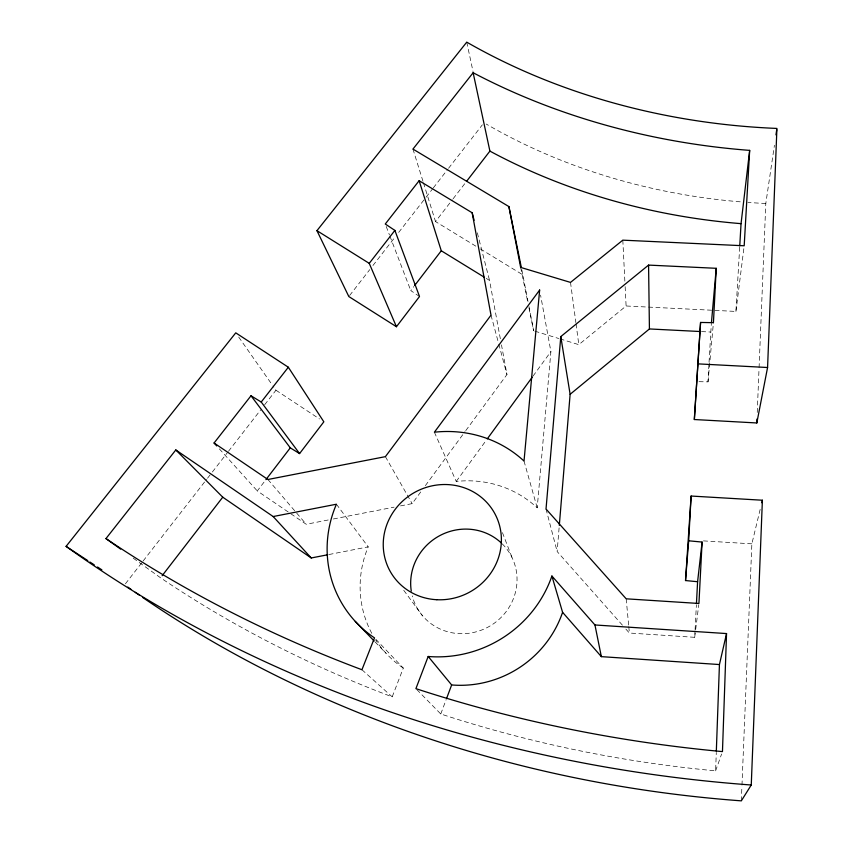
<?xml version="1.0" encoding="UTF-8"?>
<svg xmlns="http://www.w3.org/2000/svg" width="843" height="843" viewBox="0 0 843 843"><rect width="100%" height="100%" fill="white"/><g stroke="black" fill="none" stroke-linecap="round" stroke-linejoin="round"><path stroke-width="0.63" stroke-dasharray="4.21 3.16" d="M416.821 689.585L440.773 713.979A1054.098 858.227 0.5 0 0 715.623 770.85L716.287 752.472M741.324 800.85L741.914 786.424M741.977 785.118L751.861 543.84L760.881 506.453M757.246 412.448L759.016 369.076M759.069 367.759L765.802 203.469L774.432 145.249M625.896 629.099L629.373 633.03L694.695 637.319L695.032 630.849M695.096 629.563L696.381 604.989M698.995 381.689L708.015 381.868L708.974 363.512M709.047 362.205L711.302 324.239M715.012 310.393L735.928 311.425L739.68 247.231M622.419 625.169L557.149 551.533L559.204 526.643M434.387 432.206L456.242 481.437A105.122 101.065 -32.5 0 1 537.212 507.855L550.9 351.594L540.584 295.155M708.015 381.868L713.431 322.679M694.695 637.319L695.507 630.806M695.675 629.5L698.763 604.768M735.928 311.425L744.19 245.777M715.623 770.85L721.608 754M440.773 713.979L446.21 699.469M133.257 558.182L160.549 577.782A1054.098 858.227 0.5 0 0 392.206 696.866L403.302 668.088L374.492 637.877M456.242 481.437L485.726 440.994M533.05 376.073L550.9 351.594M400.53 505.895L412.153 503.629L421.479 490.932M425.367 485.642L464.999 431.669M465.779 430.615L506.959 374.534L501.48 344.892M328.201 519.983L306.241 524.272L257.284 490.921L265.145 480.668M419.519 296.504L410.773 290.582L413.902 286.504M475.821 246.156L435.515 221.572L452.312 199.812M453.113 198.769L465.905 182.193M125.438 583.767L142.341 562.039M143.141 560.995L206.735 479.235M207.547 478.202L211.572 473.028M212.373 471.985L227.663 452.322M228.474 451.29L260.666 409.888M264.691 404.714L275.967 390.225L272.984 385.968M349.624 295.503L369.74 269.644M372.954 265.503L395.483 236.546M398.697 232.405L425.251 198.263M426.052 197.23L432.491 188.958M433.291 187.926L447.77 169.306M448.581 168.263L482.365 124.817M559.994 338.875L578.814 344.661L626.107 305.988L713.705 310.319M333.364 518.982L394.071 507.149M328.97 554.515L368.222 546.865A105.122 101.065 -32.5 0 0 372.564 634.737M701.502 331.584L710.617 332.047M703.452 540.89L751.861 543.84M534.905 331.173L558.74 338.496M480.299 248.885L522.839 274.839L528.003 301.541M486.263 278.422L489.551 280.445L500.521 339.74M275.967 390.225L319.486 418.95M361.942 669.742L392.206 696.866M375.093 641.945L385.915 653.167M219.359 448.876L257.284 490.921M267.926 479.498L306.241 524.272M336.42 504.219L368.222 546.865M403.755 590.311L422.354 615.548M238.727 337.095L272.236 384.914M385.409 456.643L412.153 503.629M502.439 532.628L512.112 557.708M386.199 226.44L389.445 234.912M389.909 236.114L410.773 290.582M412.954 149.085L423.07 181.572M423.46 182.826L435.515 221.572M524.019 461.058L537.212 507.855M491.005 315.166L498.476 342.953M498.814 344.218L506.959 374.534M546.022 509.035L557.149 551.533M477.328 232.826L489.551 280.445M466.748 42.15L473.039 71.571M520.647 267.4L527.929 302.89M528.972 307.969L533.651 330.783L528.982 306.62M521.785 269.686L522.839 274.839M570.511 282.405L575.874 322.616M576.043 323.912L578.814 344.661M626.191 598.815L628.667 625.422M628.783 626.686L629.373 633.03M622.819 240.16L624.874 281.467M625.137 286.631L626.107 305.988M403.302 668.088A105.122 101.065 -32.5 0 1 375.83 640.153M502.207 543.83A53.783 51.708 -32.4 0 1 489.614 626.233A53.783 51.708 -32.4 0 1 412.259 595.917M765.802 203.469A528.087 422.891 -0.5 0 1 747.91 202.436M740.27 201.835A528.087 422.891 -0.5 0 1 486.211 124.047"/><path stroke-width="1.26" d="M726.54 633.567L722.462 751.598A1155.795 917.901 0.2 0 1 415.905 688.647L428.181 656.476A116.808 111.308 -29.8 0 0 551.902 576.022L594.947 624.969L601.354 656.644L719.437 664.547L726.54 633.567L594.947 624.969M716.329 751.166L719.437 664.547M142.752 597.508A1077.407 878.037 0.5 0 0 741.324 800.85L751.261 785.002L762.388 500.226L691.112 496.042L685.528 580.553L697.593 581.723L696.444 603.704M691.112 496.042L688.668 540.795L702.103 542.07L698.931 603.472L626.191 598.815L546.022 509.035L560.795 336.589L648.573 265.092L716.234 268.306L713.431 322.679L700.575 322.447L694.337 419.529L756.814 422.965L767.573 367.506L776.919 128.431A576.907 449.171 -0.8 0 1 466.748 42.15L316.947 230.666L348.823 296.546L396.442 326.726L419.519 296.504L394.882 230.413L385.272 224.017L419.129 180.718L472.175 212.784L474.114 220.297M756.814 422.965L756.972 419.024M694.337 419.529L700.575 322.447M749.669 150.381L744.19 245.777L622.819 240.16L570.511 282.405L520.647 267.4L508.909 206.588L412.954 149.085L473.134 72.73A601.006 468.202 -0.7 0 0 749.669 150.381L741.05 223.648L739.754 245.924M685.528 580.553L688.668 540.795M559.309 525.326L570.121 394.303L560.795 336.589M711.418 322.943L716.234 268.306M697.593 581.723L702.103 542.07M775.96 134.901L776.73 129.727M761.787 502.713L762.388 500.226M446.664 698.257L451.648 684.948A105.122 101.065 -32.5 0 0 562.587 612.313L551.902 576.022M487.275 438.866L532.281 377.137M216.714 445.936L214.069 443.007L251.003 395.767L290.287 447.854L299.581 453.587L323.838 421.816L288.327 367.232L235.755 332.848L66.081 546.369L87.767 560.606M265.924 479.635L290.287 447.854M414.682 285.482L441.279 250.771L419.129 180.718M162.141 575.716L222.752 497.191L175.808 449.951L105.955 538.582L120.654 549.13M466.706 181.161L489.899 151.108L473.134 72.73M299.581 453.587L261.225 402.027L288.327 367.232M396.442 326.726L369.234 263.353L394.882 230.413M570.121 394.303L649.426 328.949L700.206 331.52M175.808 449.951L273.164 516.538L336.42 504.219A116.808 111.308 -29.8 0 0 374.492 637.877L361.942 669.742A1155.795 917.901 0.2 0 1 105.955 538.582M222.752 497.191L311.246 557.971L327.706 554.768M698.32 363.891L767.573 367.506M251.003 395.767L261.225 402.027M441.279 250.771L484.061 277.073M316.947 230.666L369.234 263.353M89.938 562.028L94.268 564.873M97.525 567.012L101.866 569.857M214.069 443.007L267.926 479.498L385.409 456.643L491.005 315.166L472.175 212.784M355.261 621.386L374.187 641.017M273.164 516.538L311.246 557.971M562.587 612.313L601.354 656.644M428.181 656.476L451.648 684.948M508.909 206.588L521.259 267.105M648.573 265.092L649.426 328.949M741.05 223.648A550.089 440.731 -0.4 0 1 489.899 151.108M411.268 591.08A53.783 51.708 -32.4 0 1 439.772 535.632A53.783 51.708 -32.4 0 1 501.322 542.976M139.527 595.284A1077.407 878.037 0.5 0 1 135.238 592.313M130.981 589.32A1077.407 878.037 0.5 0 1 127.799 587.065M751.261 785.002A1181.612 939.492 0.3 0 1 66.081 546.369M539.646 290.034L524.019 461.058A116.808 111.308 -29.8 0 0 434.387 432.206L539.646 290.034M436.853 599.721A59.758 56.934 -29.7 0 0 495.99 515.905A59.758 56.934 -29.7 0 0 394.102 510.837A59.758 56.934 -29.7 0 0 436.853 599.721"/></g></svg>
